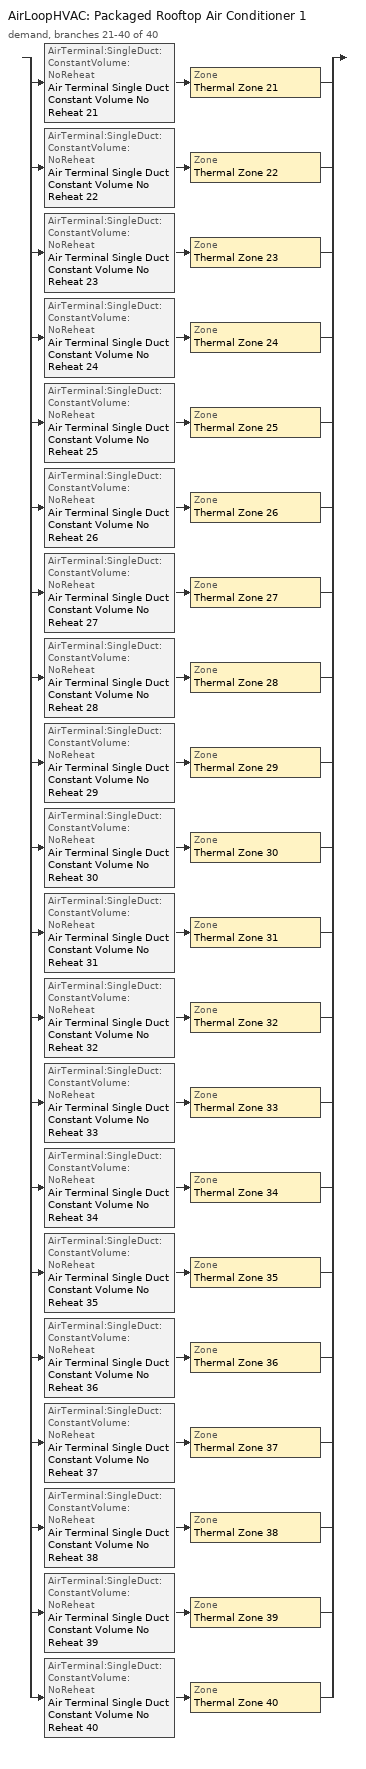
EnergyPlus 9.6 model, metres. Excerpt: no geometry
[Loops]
AirLoopHVAC 'Packaged Rooftop Air Conditioner 1'
 demand, branches 21-40 of 40: split
  | AirTerminal:SingleDuct:ConstantVolume:NoReheat 'Air Terminal Single Duct Constant Volume No Reheat 21' > Zone 'Thermal Zone 21'
  | AirTerminal:SingleDuct:ConstantVolume:NoReheat 'Air Terminal Single Duct Constant Volume No Reheat 22' > Zone 'Thermal Zone 22'
  | AirTerminal:SingleDuct:ConstantVolume:NoReheat 'Air Terminal Single Duct Constant Volume No Reheat 23' > Zone 'Thermal Zone 23'
  | AirTerminal:SingleDuct:ConstantVolume:NoReheat 'Air Terminal Single Duct Constant Volume No Reheat 24' > Zone 'Thermal Zone 24'
  | AirTerminal:SingleDuct:ConstantVolume:NoReheat 'Air Terminal Single Duct Constant Volume No Reheat 25' > Zone 'Thermal Zone 25'
  | AirTerminal:SingleDuct:ConstantVolume:NoReheat 'Air Terminal Single Duct Constant Volume No Reheat 26' > Zone 'Thermal Zone 26'
  | AirTerminal:SingleDuct:ConstantVolume:NoReheat 'Air Terminal Single Duct Constant Volume No Reheat 27' > Zone 'Thermal Zone 27'
  | AirTerminal:SingleDuct:ConstantVolume:NoReheat 'Air Terminal Single Duct Constant Volume No Reheat 28' > Zone 'Thermal Zone 28'
  | AirTerminal:SingleDuct:ConstantVolume:NoReheat 'Air Terminal Single Duct Constant Volume No Reheat 29' > Zone 'Thermal Zone 29'
  | AirTerminal:SingleDuct:ConstantVolume:NoReheat 'Air Terminal Single Duct Constant Volume No Reheat 30' > Zone 'Thermal Zone 30'
  | AirTerminal:SingleDuct:ConstantVolume:NoReheat 'Air Terminal Single Duct Constant Volume No Reheat 31' > Zone 'Thermal Zone 31'
  | AirTerminal:SingleDuct:ConstantVolume:NoReheat 'Air Terminal Single Duct Constant Volume No Reheat 32' > Zone 'Thermal Zone 32'
  | AirTerminal:SingleDuct:ConstantVolume:NoReheat 'Air Terminal Single Duct Constant Volume No Reheat 33' > Zone 'Thermal Zone 33'
  | AirTerminal:SingleDuct:ConstantVolume:NoReheat 'Air Terminal Single Duct Constant Volume No Reheat 34' > Zone 'Thermal Zone 34'
  | AirTerminal:SingleDuct:ConstantVolume:NoReheat 'Air Terminal Single Duct Constant Volume No Reheat 35' > Zone 'Thermal Zone 35'
  | AirTerminal:SingleDuct:ConstantVolume:NoReheat 'Air Terminal Single Duct Constant Volume No Reheat 36' > Zone 'Thermal Zone 36'
  | AirTerminal:SingleDuct:ConstantVolume:NoReheat 'Air Terminal Single Duct Constant Volume No Reheat 37' > Zone 'Thermal Zone 37'
  | AirTerminal:SingleDuct:ConstantVolume:NoReheat 'Air Terminal Single Duct Constant Volume No Reheat 38' > Zone 'Thermal Zone 38'
  | AirTerminal:SingleDuct:ConstantVolume:NoReheat 'Air Terminal Single Duct Constant Volume No Reheat 39' > Zone 'Thermal Zone 39'
  | AirTerminal:SingleDuct:ConstantVolume:NoReheat 'Air Terminal Single Duct Constant Volume No Reheat 40' > Zone 'Thermal Zone 40'
[ZoneControl:Thermostat] Temperature Difference Between Cutout And Setpoint deltaC=0
Name | Zone or ZoneList | Control Type Schedule | Control 1
Thermal Zone 21 Thermostat | Thermal Zone 21 | Thermal Zone 21 Thermostat Schedule | Thermostat Setpoint Dual Setpoint 21
Thermal Zone 22 Thermostat | Thermal Zone 22 | Thermal Zone 22 Thermostat Schedule | Thermostat Setpoint Dual Setpoint 22
Thermal Zone 23 Thermostat | Thermal Zone 23 | Thermal Zone 23 Thermostat Schedule | Thermostat Setpoint Dual Setpoint 23
Thermal Zone 24 Thermostat | Thermal Zone 24 | Thermal Zone 24 Thermostat Schedule | Thermostat Setpoint Dual Setpoint 24
Thermal Zone 25 Thermostat | Thermal Zone 25 | Thermal Zone 25 Thermostat Schedule | Thermostat Setpoint Dual Setpoint 25
Thermal Zone 26 Thermostat | Thermal Zone 26 | Thermal Zone 26 Thermostat Schedule | Thermostat Setpoint Dual Setpoint 26
Thermal Zone 27 Thermostat | Thermal Zone 27 | Thermal Zone 27 Thermostat Schedule | Thermostat Setpoint Dual Setpoint 27
Thermal Zone 28 Thermostat | Thermal Zone 28 | Thermal Zone 28 Thermostat Schedule | Thermostat Setpoint Dual Setpoint 28
Thermal Zone 29 Thermostat | Thermal Zone 29 | Thermal Zone 29 Thermostat Schedule | Thermostat Setpoint Dual Setpoint 29
Thermal Zone 30 Thermostat | Thermal Zone 30 | Thermal Zone 30 Thermostat Schedule | Thermostat Setpoint Dual Setpoint 30
Thermal Zone 31 Thermostat | Thermal Zone 31 | Thermal Zone 31 Thermostat Schedule | Thermostat Setpoint Dual Setpoint 31
Thermal Zone 32 Thermostat | Thermal Zone 32 | Thermal Zone 32 Thermostat Schedule | Thermostat Setpoint Dual Setpoint 32
Thermal Zone 33 Thermostat | Thermal Zone 33 | Thermal Zone 33 Thermostat Schedule | Thermostat Setpoint Dual Setpoint 33
Thermal Zone 34 Thermostat | Thermal Zone 34 | Thermal Zone 34 Thermostat Schedule | Thermostat Setpoint Dual Setpoint 34
Thermal Zone 35 Thermostat | Thermal Zone 35 | Thermal Zone 35 Thermostat Schedule | Thermostat Setpoint Dual Setpoint 35
Thermal Zone 36 Thermostat | Thermal Zone 36 | Thermal Zone 36 Thermostat Schedule | Thermostat Setpoint Dual Setpoint 36
Thermal Zone 37 Thermostat | Thermal Zone 37 | Thermal Zone 37 Thermostat Schedule | Thermostat Setpoint Dual Setpoint 37
Thermal Zone 38 Thermostat | Thermal Zone 38 | Thermal Zone 38 Thermostat Schedule | Thermostat Setpoint Dual Setpoint 38
Thermal Zone 39 Thermostat | Thermal Zone 39 | Thermal Zone 39 Thermostat Schedule | Thermostat Setpoint Dual Setpoint 39
Thermal Zone 40 Thermostat | Thermal Zone 40 | Thermal Zone 40 Thermostat Schedule | Thermostat Setpoint Dual Setpoint 40
[ThermostatSetpoint:DualSetpoint]
Name | Heating Setpoint Temperature Schedule | Cooling Setpoint Temperature Schedule
Thermostat Setpoint Dual Setpoint 21 | HtgSetp 21 | ClgSetp 21
Thermostat Setpoint Dual Setpoint 22 | HtgSetp 22 | ClgSetp 22
Thermostat Setpoint Dual Setpoint 23 | HtgSetp 23 | ClgSetp 23
Thermostat Setpoint Dual Setpoint 24 | HtgSetp 24 | ClgSetp 24
Thermostat Setpoint Dual Setpoint 25 | HtgSetp 25 | ClgSetp 25
Thermostat Setpoint Dual Setpoint 26 | HtgSetp 26 | ClgSetp 26
Thermostat Setpoint Dual Setpoint 27 | HtgSetp 27 | ClgSetp 27
Thermostat Setpoint Dual Setpoint 28 | HtgSetp 28 | ClgSetp 28
Thermostat Setpoint Dual Setpoint 29 | HtgSetp 29 | ClgSetp 29
Thermostat Setpoint Dual Setpoint 30 | HtgSetp 30 | ClgSetp 30
Thermostat Setpoint Dual Setpoint 31 | HtgSetp 31 | ClgSetp 31
Thermostat Setpoint Dual Setpoint 32 | HtgSetp 32 | ClgSetp 32
Thermostat Setpoint Dual Setpoint 33 | HtgSetp 33 | ClgSetp 33
Thermostat Setpoint Dual Setpoint 34 | HtgSetp 34 | ClgSetp 34
Thermostat Setpoint Dual Setpoint 35 | HtgSetp 35 | ClgSetp 35
Thermostat Setpoint Dual Setpoint 36 | HtgSetp 36 | ClgSetp 36
Thermostat Setpoint Dual Setpoint 37 | HtgSetp 37 | ClgSetp 37
Thermostat Setpoint Dual Setpoint 38 | HtgSetp 38 | ClgSetp 38
Thermostat Setpoint Dual Setpoint 39 | HtgSetp 39 | ClgSetp 39
Thermostat Setpoint Dual Setpoint 40 | HtgSetp 40 | ClgSetp 40
[AirTerminal:SingleDuct:ConstantVolume:NoReheat] Availability Schedule=Always On Discrete; Maximum Air Flow Rate m3/s=AutoSize
Air Terminal Single Duct Constant Volume No Reheat 21; Air Terminal Single Duct Constant Volume No Reheat 22; Air Terminal Single Duct Constant Volume No Reheat 23; Air Terminal Single Duct Constant Volume No Reheat 24; Air Terminal Single Duct Constant Volume No Reheat 25; Air Terminal Single Duct Constant Volume No Reheat 26; Air Terminal Single Duct Constant Volume No Reheat 27; Air Terminal Single Duct Constant Volume No Reheat 28; Air Terminal Single Duct Constant Volume No Reheat 29; Air Terminal Single Duct Constant Volume No Reheat 30; Air Terminal Single Duct Constant Volume No Reheat 31; Air Terminal Single Duct Constant Volume No Reheat 32; Air Terminal Single Duct Constant Volume No Reheat 33; Air Terminal Single Duct Constant Volume No Reheat 34; Air Terminal Single Duct Constant Volume No Reheat 35; Air Terminal Single Duct Constant Volume No Reheat 36; Air Terminal Single Duct Constant Volume No Reheat 37; Air Terminal Single Duct Constant Volume No Reheat 38; Air Terminal Single Duct Constant Volume No Reheat 39; Air Terminal Single Duct Constant Volume No Reheat 40
[Zone equipment]
Thermal Zone 21: Air Terminal Single Duct Constant Volume No Reheat 21
Thermal Zone 22: Air Terminal Single Duct Constant Volume No Reheat 22
Thermal Zone 23: Air Terminal Single Duct Constant Volume No Reheat 23
Thermal Zone 24: Air Terminal Single Duct Constant Volume No Reheat 24
Thermal Zone 25: Air Terminal Single Duct Constant Volume No Reheat 25
Thermal Zone 26: Air Terminal Single Duct Constant Volume No Reheat 26
Thermal Zone 27: Air Terminal Single Duct Constant Volume No Reheat 27
Thermal Zone 28: Air Terminal Single Duct Constant Volume No Reheat 28
Thermal Zone 29: Air Terminal Single Duct Constant Volume No Reheat 29
Thermal Zone 30: Air Terminal Single Duct Constant Volume No Reheat 30
Thermal Zone 31: Air Terminal Single Duct Constant Volume No Reheat 31
Thermal Zone 32: Air Terminal Single Duct Constant Volume No Reheat 32
Thermal Zone 33: Air Terminal Single Duct Constant Volume No Reheat 33
Thermal Zone 34: Air Terminal Single Duct Constant Volume No Reheat 34
Thermal Zone 35: Air Terminal Single Duct Constant Volume No Reheat 35
Thermal Zone 36: Air Terminal Single Duct Constant Volume No Reheat 36
Thermal Zone 37: Air Terminal Single Duct Constant Volume No Reheat 37
Thermal Zone 38: Air Terminal Single Duct Constant Volume No Reheat 38
Thermal Zone 39: Air Terminal Single Duct Constant Volume No Reheat 39
Thermal Zone 40: Air Terminal Single Duct Constant Volume No Reheat 40
[Sizing:Zone] Zone Cooling Design Supply Air Temperature Input Method=SupplyAirTemperature; Zone Cooling Design Supply Air Temperature C=14; Zone Cooling Design Supply Air Temperature Difference deltaC=11.11; Zone Heating Design Supply Air Temperature Input Method=SupplyAirTemperature; Zone Heating Design Supply Air Temperature C=45; Zone Heating Design Supply Air Temperature Difference deltaC=11.11; Zone Cooling Design Supply Air Humidity Ratio kgWater/kgDryAir=0.0085; Zone Heating Design Supply Air Humidity Ratio kgWater/kgDryAir=0.008; Cooling Design Air Flow Method=DesignDay; Cooling Design Air Flow Rate m3/s=0; Cooling Minimum Air Flow per Zone Floor Area m3/s-m2=0.000762; Cooling Minimum Air Flow m3/s=0; Cooling Minimum Air Flow Fraction=0; Heating Design Air Flow Method=DesignDay; Heating Design Air Flow Rate m3/s=0; Heating Maximum Air Flow per Zone Floor Area m3/s-m2=0.002032; Heating Maximum Air Flow m3/s=0.141576; Heating Maximum Air Flow Fraction=0.3; Account for Dedicated Outdoor Air System=No
Name | Design Specification Outdoor Air Object
Thermal Zone 21 | Ventilation 21
Thermal Zone 22 | Ventilation 22
Thermal Zone 23 | Ventilation 23
Thermal Zone 24 | Ventilation 24
Thermal Zone 25 | Ventilation 25
Thermal Zone 26 | Ventilation 26
Thermal Zone 27 | Ventilation 27
Thermal Zone 28 | Ventilation 28
Thermal Zone 29 | Ventilation 29
Thermal Zone 30 | Ventilation 30
Thermal Zone 31 | Ventilation 31
Thermal Zone 32 | Ventilation 32
Thermal Zone 33 | Ventilation 33
Thermal Zone 34 | Ventilation 34
Thermal Zone 35 | Ventilation 35
Thermal Zone 36 | Ventilation 36
Thermal Zone 37 | Ventilation 37
Thermal Zone 38 | Ventilation 38
Thermal Zone 39 | Ventilation 39
Thermal Zone 40 | Ventilation 40
[DesignSpecification:OutdoorAir] Outdoor Air Method=Sum; Outdoor Air Flow per Person m3/s-person=0; Outdoor Air Flow per Zone Floor Area m3/s-m2=0; Outdoor Air Flow per Zone m3/s=0; Outdoor Air Flow Air Changes per Hour 1/hr=1.2
Ventilation 21; Ventilation 22; Ventilation 23; Ventilation 24; Ventilation 25; Ventilation 26; Ventilation 27; Ventilation 28; Ventilation 29; Ventilation 30; Ventilation 31; Ventilation 32; Ventilation 33; Ventilation 34; Ventilation 35; Ventilation 36; Ventilation 37; Ventilation 38; Ventilation 39; Ventilation 40
[Schedule:Day:Interval]
HtgSetp Summer Design Day 21; HtgSetp Summer Design Day 22; HtgSetp Summer Design Day 23; HtgSetp Summer Design Day 24; HtgSetp Summer Design Day 25; HtgSetp Summer Design Day 26; HtgSetp Summer Design Day 27; HtgSetp Summer Design Day 28; HtgSetp Summer Design Day 29; HtgSetp Summer Design Day 30; HtgSetp Summer Design Day 31; HtgSetp Summer Design Day 32; HtgSetp Summer Design Day 33; HtgSetp Summer Design Day 34; HtgSetp Summer Design Day 35; HtgSetp Summer Design Day 36; HtgSetp Summer Design Day 37; HtgSetp Summer Design Day 38; HtgSetp Summer Design Day 39; HtgSetp Summer Design Day 40: No, 24:00, 15.6
HtgSetp Winter Design Day 21; HtgSetp Winter Design Day 22; HtgSetp Winter Design Day 23; HtgSetp Winter Design Day 24; HtgSetp Winter Design Day 25; HtgSetp Winter Design Day 26; HtgSetp Winter Design Day 27; HtgSetp Winter Design Day 28; HtgSetp Winter Design Day 29; HtgSetp Winter Design Day 30; HtgSetp Winter Design Day 31; HtgSetp Winter Design Day 32; HtgSetp Winter Design Day 33; HtgSetp Winter Design Day 34; HtgSetp Winter Design Day 35; HtgSetp Winter Design Day 36; HtgSetp Winter Design Day 37; HtgSetp Winter Design Day 38; HtgSetp Winter Design Day 39; HtgSetp Winter Design Day 40: No, 24:00, 21
ClgSetp Summer Design Day 21; ClgSetp Summer Design Day 22; ClgSetp Summer Design Day 23; ClgSetp Summer Design Day 24; ClgSetp Summer Design Day 25; ClgSetp Summer Design Day 26; ClgSetp Summer Design Day 27; ClgSetp Summer Design Day 28; ClgSetp Summer Design Day 29; ClgSetp Summer Design Day 30; ClgSetp Summer Design Day 31; ClgSetp Summer Design Day 32; ClgSetp Summer Design Day 33; ClgSetp Summer Design Day 34; ClgSetp Summer Design Day 35; ClgSetp Summer Design Day 36; ClgSetp Summer Design Day 37; ClgSetp Summer Design Day 38; ClgSetp Summer Design Day 39; ClgSetp Summer Design Day 40: No, 06:00, 26.7, 22:00, 24, 24:00, 26.7
ClgSetp Winter Design Day 21; ClgSetp Winter Design Day 22; ClgSetp Winter Design Day 23; ClgSetp Winter Design Day 24; ClgSetp Winter Design Day 25; ClgSetp Winter Design Day 26; ClgSetp Winter Design Day 27; ClgSetp Winter Design Day 28; ClgSetp Winter Design Day 29; ClgSetp Winter Design Day 30; ClgSetp Winter Design Day 31; ClgSetp Winter Design Day 32; ClgSetp Winter Design Day 33; ClgSetp Winter Design Day 34; ClgSetp Winter Design Day 35; ClgSetp Winter Design Day 36; ClgSetp Winter Design Day 37; ClgSetp Winter Design Day 38; ClgSetp Winter Design Day 39; ClgSetp Winter Design Day 40: No, 24:00, 26.7
ClgSetp Default Schedule 21; ClgSetp Default Schedule 22; ClgSetp Default Schedule 23; ClgSetp Default Schedule 24; ClgSetp Default Schedule 25; ClgSetp Default Schedule 26; ClgSetp Default Schedule 27; ClgSetp Default Schedule 28; ClgSetp Default Schedule 29; ClgSetp Default Schedule 30; ClgSetp Default Schedule 31; ClgSetp Default Schedule 32; ClgSetp Default Schedule 33; ClgSetp Default Schedule 34; ClgSetp Default Schedule 35; ClgSetp Default Schedule 36; ClgSetp Default Schedule 37; ClgSetp Default Schedule 38; ClgSetp Default Schedule 39; ClgSetp Default Schedule 40: Temperature 37, No, 01:00, 27, 02:00, 27, 03:00, 27, 04:00, 27, 05:00, 27, 06:00, 27, 07:00, 27, 08:00, 27, 09:00, 27, 10:00, 27, 11:00, 27, 12:00, 27, 13:00, 27, 14:00, 27, 15:00, 27, 16:00, 27, 17:00, 27, 18:00, 27, 19:00, 27, 20:00, 27, 21:00, 27, 22:00, 27, 23:00, 27, 24:00, 27
HtgSetp Default Schedule 21; HtgSetp Default Schedule 22; HtgSetp Default Schedule 23; HtgSetp Default Schedule 24; HtgSetp Default Schedule 25; HtgSetp Default Schedule 26; HtgSetp Default Schedule 27; HtgSetp Default Schedule 28; HtgSetp Default Schedule 29; HtgSetp Default Schedule 30; HtgSetp Default Schedule 31; HtgSetp Default Schedule 32; HtgSetp Default Schedule 33; HtgSetp Default Schedule 34; HtgSetp Default Schedule 35; HtgSetp Default Schedule 36; HtgSetp Default Schedule 37; HtgSetp Default Schedule 38; HtgSetp Default Schedule 39; HtgSetp Default Schedule 40: Temperature 36, No, 01:00, 18, 02:00, 18, 03:00, 18, 04:00, 18, 05:00, 18, 06:00, 18, 07:00, 18, 08:00, 18, 09:00, 18, 10:00, 18, 11:00, 18, 12:00, 18, 13:00, 18, 14:00, 18, 15:00, 18, 16:00, 18, 17:00, 18, 18:00, 18, 19:00, 18, 20:00, 18, 21:00, 18, 22:00, 18, 23:00, 18, 24:00, 18
[Schedule:Week:Daily]
HtgSetp 21 Week Rule - Jan1-Dec31: HtgSetp Default Schedule 21, HtgSetp Default Schedule 21, HtgSetp Default Schedule 21, HtgSetp Default Schedule 21, HtgSetp Default Schedule 21, HtgSetp Default Schedule 21, HtgSetp Default Schedule 21, HtgSetp Default Schedule 21, HtgSetp Summer Design Day 21, HtgSetp Winter Design Day 21, HtgSetp Default Schedule 21, HtgSetp Default Schedule 21
ClgSetp 21 Week Rule - Jan1-Dec31: ClgSetp Default Schedule 21, ClgSetp Default Schedule 21, ClgSetp Default Schedule 21, ClgSetp Default Schedule 21, ClgSetp Default Schedule 21, ClgSetp Default Schedule 21, ClgSetp Default Schedule 21, ClgSetp Default Schedule 21, ClgSetp Summer Design Day 21, ClgSetp Winter Design Day 21, ClgSetp Default Schedule 21, ClgSetp Default Schedule 21
HtgSetp 22 Week Rule - Jan1-Dec31: HtgSetp Default Schedule 22, HtgSetp Default Schedule 22, HtgSetp Default Schedule 22, HtgSetp Default Schedule 22, HtgSetp Default Schedule 22, HtgSetp Default Schedule 22, HtgSetp Default Schedule 22, HtgSetp Default Schedule 22, HtgSetp Summer Design Day 22, HtgSetp Winter Design Day 22, HtgSetp Default Schedule 22, HtgSetp Default Schedule 22
ClgSetp 22 Week Rule - Jan1-Dec31: ClgSetp Default Schedule 22, ClgSetp Default Schedule 22, ClgSetp Default Schedule 22, ClgSetp Default Schedule 22, ClgSetp Default Schedule 22, ClgSetp Default Schedule 22, ClgSetp Default Schedule 22, ClgSetp Default Schedule 22, ClgSetp Summer Design Day 22, ClgSetp Winter Design Day 22, ClgSetp Default Schedule 22, ClgSetp Default Schedule 22
HtgSetp 23 Week Rule - Jan1-Dec31: HtgSetp Default Schedule 23, HtgSetp Default Schedule 23, HtgSetp Default Schedule 23, HtgSetp Default Schedule 23, HtgSetp Default Schedule 23, HtgSetp Default Schedule 23, HtgSetp Default Schedule 23, HtgSetp Default Schedule 23, HtgSetp Summer Design Day 23, HtgSetp Winter Design Day 23, HtgSetp Default Schedule 23, HtgSetp Default Schedule 23
ClgSetp 23 Week Rule - Jan1-Dec31: ClgSetp Default Schedule 23, ClgSetp Default Schedule 23, ClgSetp Default Schedule 23, ClgSetp Default Schedule 23, ClgSetp Default Schedule 23, ClgSetp Default Schedule 23, ClgSetp Default Schedule 23, ClgSetp Default Schedule 23, ClgSetp Summer Design Day 23, ClgSetp Winter Design Day 23, ClgSetp Default Schedule 23, ClgSetp Default Schedule 23
HtgSetp 24 Week Rule - Jan1-Dec31: HtgSetp Default Schedule 24, HtgSetp Default Schedule 24, HtgSetp Default Schedule 24, HtgSetp Default Schedule 24, HtgSetp Default Schedule 24, HtgSetp Default Schedule 24, HtgSetp Default Schedule 24, HtgSetp Default Schedule 24, HtgSetp Summer Design Day 24, HtgSetp Winter Design Day 24, HtgSetp Default Schedule 24, HtgSetp Default Schedule 24
ClgSetp 24 Week Rule - Jan1-Dec31: ClgSetp Default Schedule 24, ClgSetp Default Schedule 24, ClgSetp Default Schedule 24, ClgSetp Default Schedule 24, ClgSetp Default Schedule 24, ClgSetp Default Schedule 24, ClgSetp Default Schedule 24, ClgSetp Default Schedule 24, ClgSetp Summer Design Day 24, ClgSetp Winter Design Day 24, ClgSetp Default Schedule 24, ClgSetp Default Schedule 24
HtgSetp 25 Week Rule - Jan1-Dec31: HtgSetp Default Schedule 25, HtgSetp Default Schedule 25, HtgSetp Default Schedule 25, HtgSetp Default Schedule 25, HtgSetp Default Schedule 25, HtgSetp Default Schedule 25, HtgSetp Default Schedule 25, HtgSetp Default Schedule 25, HtgSetp Summer Design Day 25, HtgSetp Winter Design Day 25, HtgSetp Default Schedule 25, HtgSetp Default Schedule 25
ClgSetp 25 Week Rule - Jan1-Dec31: ClgSetp Default Schedule 25, ClgSetp Default Schedule 25, ClgSetp Default Schedule 25, ClgSetp Default Schedule 25, ClgSetp Default Schedule 25, ClgSetp Default Schedule 25, ClgSetp Default Schedule 25, ClgSetp Default Schedule 25, ClgSetp Summer Design Day 25, ClgSetp Winter Design Day 25, ClgSetp Default Schedule 25, ClgSetp Default Schedule 25
HtgSetp 26 Week Rule - Jan1-Dec31: HtgSetp Default Schedule 26, HtgSetp Default Schedule 26, HtgSetp Default Schedule 26, HtgSetp Default Schedule 26, HtgSetp Default Schedule 26, HtgSetp Default Schedule 26, HtgSetp Default Schedule 26, HtgSetp Default Schedule 26, HtgSetp Summer Design Day 26, HtgSetp Winter Design Day 26, HtgSetp Default Schedule 26, HtgSetp Default Schedule 26
ClgSetp 26 Week Rule - Jan1-Dec31: ClgSetp Default Schedule 26, ClgSetp Default Schedule 26, ClgSetp Default Schedule 26, ClgSetp Default Schedule 26, ClgSetp Default Schedule 26, ClgSetp Default Schedule 26, ClgSetp Default Schedule 26, ClgSetp Default Schedule 26, ClgSetp Summer Design Day 26, ClgSetp Winter Design Day 26, ClgSetp Default Schedule 26, ClgSetp Default Schedule 26
HtgSetp 27 Week Rule - Jan1-Dec31: HtgSetp Default Schedule 27, HtgSetp Default Schedule 27, HtgSetp Default Schedule 27, HtgSetp Default Schedule 27, HtgSetp Default Schedule 27, HtgSetp Default Schedule 27, HtgSetp Default Schedule 27, HtgSetp Default Schedule 27, HtgSetp Summer Design Day 27, HtgSetp Winter Design Day 27, HtgSetp Default Schedule 27, HtgSetp Default Schedule 27
ClgSetp 27 Week Rule - Jan1-Dec31: ClgSetp Default Schedule 27, ClgSetp Default Schedule 27, ClgSetp Default Schedule 27, ClgSetp Default Schedule 27, ClgSetp Default Schedule 27, ClgSetp Default Schedule 27, ClgSetp Default Schedule 27, ClgSetp Default Schedule 27, ClgSetp Summer Design Day 27, ClgSetp Winter Design Day 27, ClgSetp Default Schedule 27, ClgSetp Default Schedule 27
HtgSetp 28 Week Rule - Jan1-Dec31: HtgSetp Default Schedule 28, HtgSetp Default Schedule 28, HtgSetp Default Schedule 28, HtgSetp Default Schedule 28, HtgSetp Default Schedule 28, HtgSetp Default Schedule 28, HtgSetp Default Schedule 28, HtgSetp Default Schedule 28, HtgSetp Summer Design Day 28, HtgSetp Winter Design Day 28, HtgSetp Default Schedule 28, HtgSetp Default Schedule 28
ClgSetp 28 Week Rule - Jan1-Dec31: ClgSetp Default Schedule 28, ClgSetp Default Schedule 28, ClgSetp Default Schedule 28, ClgSetp Default Schedule 28, ClgSetp Default Schedule 28, ClgSetp Default Schedule 28, ClgSetp Default Schedule 28, ClgSetp Default Schedule 28, ClgSetp Summer Design Day 28, ClgSetp Winter Design Day 28, ClgSetp Default Schedule 28, ClgSetp Default Schedule 28
HtgSetp 29 Week Rule - Jan1-Dec31: HtgSetp Default Schedule 29, HtgSetp Default Schedule 29, HtgSetp Default Schedule 29, HtgSetp Default Schedule 29, HtgSetp Default Schedule 29, HtgSetp Default Schedule 29, HtgSetp Default Schedule 29, HtgSetp Default Schedule 29, HtgSetp Summer Design Day 29, HtgSetp Winter Design Day 29, HtgSetp Default Schedule 29, HtgSetp Default Schedule 29
ClgSetp 29 Week Rule - Jan1-Dec31: ClgSetp Default Schedule 29, ClgSetp Default Schedule 29, ClgSetp Default Schedule 29, ClgSetp Default Schedule 29, ClgSetp Default Schedule 29, ClgSetp Default Schedule 29, ClgSetp Default Schedule 29, ClgSetp Default Schedule 29, ClgSetp Summer Design Day 29, ClgSetp Winter Design Day 29, ClgSetp Default Schedule 29, ClgSetp Default Schedule 29
HtgSetp 30 Week Rule - Jan1-Dec31: HtgSetp Default Schedule 30, HtgSetp Default Schedule 30, HtgSetp Default Schedule 30, HtgSetp Default Schedule 30, HtgSetp Default Schedule 30, HtgSetp Default Schedule 30, HtgSetp Default Schedule 30, HtgSetp Default Schedule 30, HtgSetp Summer Design Day 30, HtgSetp Winter Design Day 30, HtgSetp Default Schedule 30, HtgSetp Default Schedule 30
ClgSetp 30 Week Rule - Jan1-Dec31: ClgSetp Default Schedule 30, ClgSetp Default Schedule 30, ClgSetp Default Schedule 30, ClgSetp Default Schedule 30, ClgSetp Default Schedule 30, ClgSetp Default Schedule 30, ClgSetp Default Schedule 30, ClgSetp Default Schedule 30, ClgSetp Summer Design Day 30, ClgSetp Winter Design Day 30, ClgSetp Default Schedule 30, ClgSetp Default Schedule 30
HtgSetp 31 Week Rule - Jan1-Dec31: HtgSetp Default Schedule 31, HtgSetp Default Schedule 31, HtgSetp Default Schedule 31, HtgSetp Default Schedule 31, HtgSetp Default Schedule 31, HtgSetp Default Schedule 31, HtgSetp Default Schedule 31, HtgSetp Default Schedule 31, HtgSetp Summer Design Day 31, HtgSetp Winter Design Day 31, HtgSetp Default Schedule 31, HtgSetp Default Schedule 31
ClgSetp 31 Week Rule - Jan1-Dec31: ClgSetp Default Schedule 31, ClgSetp Default Schedule 31, ClgSetp Default Schedule 31, ClgSetp Default Schedule 31, ClgSetp Default Schedule 31, ClgSetp Default Schedule 31, ClgSetp Default Schedule 31, ClgSetp Default Schedule 31, ClgSetp Summer Design Day 31, ClgSetp Winter Design Day 31, ClgSetp Default Schedule 31, ClgSetp Default Schedule 31
HtgSetp 32 Week Rule - Jan1-Dec31: HtgSetp Default Schedule 32, HtgSetp Default Schedule 32, HtgSetp Default Schedule 32, HtgSetp Default Schedule 32, HtgSetp Default Schedule 32, HtgSetp Default Schedule 32, HtgSetp Default Schedule 32, HtgSetp Default Schedule 32, HtgSetp Summer Design Day 32, HtgSetp Winter Design Day 32, HtgSetp Default Schedule 32, HtgSetp Default Schedule 32
ClgSetp 32 Week Rule - Jan1-Dec31: ClgSetp Default Schedule 32, ClgSetp Default Schedule 32, ClgSetp Default Schedule 32, ClgSetp Default Schedule 32, ClgSetp Default Schedule 32, ClgSetp Default Schedule 32, ClgSetp Default Schedule 32, ClgSetp Default Schedule 32, ClgSetp Summer Design Day 32, ClgSetp Winter Design Day 32, ClgSetp Default Schedule 32, ClgSetp Default Schedule 32
HtgSetp 33 Week Rule - Jan1-Dec31: HtgSetp Default Schedule 33, HtgSetp Default Schedule 33, HtgSetp Default Schedule 33, HtgSetp Default Schedule 33, HtgSetp Default Schedule 33, HtgSetp Default Schedule 33, HtgSetp Default Schedule 33, HtgSetp Default Schedule 33, HtgSetp Summer Design Day 33, HtgSetp Winter Design Day 33, HtgSetp Default Schedule 33, HtgSetp Default Schedule 33
ClgSetp 33 Week Rule - Jan1-Dec31: ClgSetp Default Schedule 33, ClgSetp Default Schedule 33, ClgSetp Default Schedule 33, ClgSetp Default Schedule 33, ClgSetp Default Schedule 33, ClgSetp Default Schedule 33, ClgSetp Default Schedule 33, ClgSetp Default Schedule 33, ClgSetp Summer Design Day 33, ClgSetp Winter Design Day 33, ClgSetp Default Schedule 33, ClgSetp Default Schedule 33
HtgSetp 34 Week Rule - Jan1-Dec31: HtgSetp Default Schedule 34, HtgSetp Default Schedule 34, HtgSetp Default Schedule 34, HtgSetp Default Schedule 34, HtgSetp Default Schedule 34, HtgSetp Default Schedule 34, HtgSetp Default Schedule 34, HtgSetp Default Schedule 34, HtgSetp Summer Design Day 34, HtgSetp Winter Design Day 34, HtgSetp Default Schedule 34, HtgSetp Default Schedule 34
ClgSetp 34 Week Rule - Jan1-Dec31: ClgSetp Default Schedule 34, ClgSetp Default Schedule 34, ClgSetp Default Schedule 34, ClgSetp Default Schedule 34, ClgSetp Default Schedule 34, ClgSetp Default Schedule 34, ClgSetp Default Schedule 34, ClgSetp Default Schedule 34, ClgSetp Summer Design Day 34, ClgSetp Winter Design Day 34, ClgSetp Default Schedule 34, ClgSetp Default Schedule 34
HtgSetp 35 Week Rule - Jan1-Dec31: HtgSetp Default Schedule 35, HtgSetp Default Schedule 35, HtgSetp Default Schedule 35, HtgSetp Default Schedule 35, HtgSetp Default Schedule 35, HtgSetp Default Schedule 35, HtgSetp Default Schedule 35, HtgSetp Default Schedule 35, HtgSetp Summer Design Day 35, HtgSetp Winter Design Day 35, HtgSetp Default Schedule 35, HtgSetp Default Schedule 35
ClgSetp 35 Week Rule - Jan1-Dec31: ClgSetp Default Schedule 35, ClgSetp Default Schedule 35, ClgSetp Default Schedule 35, ClgSetp Default Schedule 35, ClgSetp Default Schedule 35, ClgSetp Default Schedule 35, ClgSetp Default Schedule 35, ClgSetp Default Schedule 35, ClgSetp Summer Design Day 35, ClgSetp Winter Design Day 35, ClgSetp Default Schedule 35, ClgSetp Default Schedule 35
HtgSetp 36 Week Rule - Jan1-Dec31: HtgSetp Default Schedule 36, HtgSetp Default Schedule 36, HtgSetp Default Schedule 36, HtgSetp Default Schedule 36, HtgSetp Default Schedule 36, HtgSetp Default Schedule 36, HtgSetp Default Schedule 36, HtgSetp Default Schedule 36, HtgSetp Summer Design Day 36, HtgSetp Winter Design Day 36, HtgSetp Default Schedule 36, HtgSetp Default Schedule 36
ClgSetp 36 Week Rule - Jan1-Dec31: ClgSetp Default Schedule 36, ClgSetp Default Schedule 36, ClgSetp Default Schedule 36, ClgSetp Default Schedule 36, ClgSetp Default Schedule 36, ClgSetp Default Schedule 36, ClgSetp Default Schedule 36, ClgSetp Default Schedule 36, ClgSetp Summer Design Day 36, ClgSetp Winter Design Day 36, ClgSetp Default Schedule 36, ClgSetp Default Schedule 36
HtgSetp 37 Week Rule - Jan1-Dec31: HtgSetp Default Schedule 37, HtgSetp Default Schedule 37, HtgSetp Default Schedule 37, HtgSetp Default Schedule 37, HtgSetp Default Schedule 37, HtgSetp Default Schedule 37, HtgSetp Default Schedule 37, HtgSetp Default Schedule 37, HtgSetp Summer Design Day 37, HtgSetp Winter Design Day 37, HtgSetp Default Schedule 37, HtgSetp Default Schedule 37
ClgSetp 37 Week Rule - Jan1-Dec31: ClgSetp Default Schedule 37, ClgSetp Default Schedule 37, ClgSetp Default Schedule 37, ClgSetp Default Schedule 37, ClgSetp Default Schedule 37, ClgSetp Default Schedule 37, ClgSetp Default Schedule 37, ClgSetp Default Schedule 37, ClgSetp Summer Design Day 37, ClgSetp Winter Design Day 37, ClgSetp Default Schedule 37, ClgSetp Default Schedule 37
HtgSetp 38 Week Rule - Jan1-Dec31: HtgSetp Default Schedule 38, HtgSetp Default Schedule 38, HtgSetp Default Schedule 38, HtgSetp Default Schedule 38, HtgSetp Default Schedule 38, HtgSetp Default Schedule 38, HtgSetp Default Schedule 38, HtgSetp Default Schedule 38, HtgSetp Summer Design Day 38, HtgSetp Winter Design Day 38, HtgSetp Default Schedule 38, HtgSetp Default Schedule 38
ClgSetp 38 Week Rule - Jan1-Dec31: ClgSetp Default Schedule 38, ClgSetp Default Schedule 38, ClgSetp Default Schedule 38, ClgSetp Default Schedule 38, ClgSetp Default Schedule 38, ClgSetp Default Schedule 38, ClgSetp Default Schedule 38, ClgSetp Default Schedule 38, ClgSetp Summer Design Day 38, ClgSetp Winter Design Day 38, ClgSetp Default Schedule 38, ClgSetp Default Schedule 38
HtgSetp 39 Week Rule - Jan1-Dec31: HtgSetp Default Schedule 39, HtgSetp Default Schedule 39, HtgSetp Default Schedule 39, HtgSetp Default Schedule 39, HtgSetp Default Schedule 39, HtgSetp Default Schedule 39, HtgSetp Default Schedule 39, HtgSetp Default Schedule 39, HtgSetp Summer Design Day 39, HtgSetp Winter Design Day 39, HtgSetp Default Schedule 39, HtgSetp Default Schedule 39
ClgSetp 39 Week Rule - Jan1-Dec31: ClgSetp Default Schedule 39, ClgSetp Default Schedule 39, ClgSetp Default Schedule 39, ClgSetp Default Schedule 39, ClgSetp Default Schedule 39, ClgSetp Default Schedule 39, ClgSetp Default Schedule 39, ClgSetp Default Schedule 39, ClgSetp Summer Design Day 39, ClgSetp Winter Design Day 39, ClgSetp Default Schedule 39, ClgSetp Default Schedule 39
HtgSetp 40 Week Rule - Jan1-Dec31: HtgSetp Default Schedule 40, HtgSetp Default Schedule 40, HtgSetp Default Schedule 40, HtgSetp Default Schedule 40, HtgSetp Default Schedule 40, HtgSetp Default Schedule 40, HtgSetp Default Schedule 40, HtgSetp Default Schedule 40, HtgSetp Summer Design Day 40, HtgSetp Winter Design Day 40, HtgSetp Default Schedule 40, HtgSetp Default Schedule 40
ClgSetp 40 Week Rule - Jan1-Dec31: ClgSetp Default Schedule 40, ClgSetp Default Schedule 40, ClgSetp Default Schedule 40, ClgSetp Default Schedule 40, ClgSetp Default Schedule 40, ClgSetp Default Schedule 40, ClgSetp Default Schedule 40, ClgSetp Default Schedule 40, ClgSetp Summer Design Day 40, ClgSetp Winter Design Day 40, ClgSetp Default Schedule 40, ClgSetp Default Schedule 40
[Schedule:Year]
HtgSetp 21: HtgSetp 21 Week Rule - Jan1-Dec31, 1, 1, 12, 31
ClgSetp 21: ClgSetp 21 Week Rule - Jan1-Dec31, 1, 1, 12, 31
HtgSetp 22: HtgSetp 22 Week Rule - Jan1-Dec31, 1, 1, 12, 31
ClgSetp 22: ClgSetp 22 Week Rule - Jan1-Dec31, 1, 1, 12, 31
HtgSetp 23: HtgSetp 23 Week Rule - Jan1-Dec31, 1, 1, 12, 31
ClgSetp 23: ClgSetp 23 Week Rule - Jan1-Dec31, 1, 1, 12, 31
HtgSetp 24: HtgSetp 24 Week Rule - Jan1-Dec31, 1, 1, 12, 31
ClgSetp 24: ClgSetp 24 Week Rule - Jan1-Dec31, 1, 1, 12, 31
HtgSetp 25: HtgSetp 25 Week Rule - Jan1-Dec31, 1, 1, 12, 31
ClgSetp 25: ClgSetp 25 Week Rule - Jan1-Dec31, 1, 1, 12, 31
HtgSetp 26: HtgSetp 26 Week Rule - Jan1-Dec31, 1, 1, 12, 31
ClgSetp 26: ClgSetp 26 Week Rule - Jan1-Dec31, 1, 1, 12, 31
HtgSetp 27: HtgSetp 27 Week Rule - Jan1-Dec31, 1, 1, 12, 31
ClgSetp 27: ClgSetp 27 Week Rule - Jan1-Dec31, 1, 1, 12, 31
HtgSetp 28: HtgSetp 28 Week Rule - Jan1-Dec31, 1, 1, 12, 31
ClgSetp 28: ClgSetp 28 Week Rule - Jan1-Dec31, 1, 1, 12, 31
HtgSetp 29: HtgSetp 29 Week Rule - Jan1-Dec31, 1, 1, 12, 31
ClgSetp 29: ClgSetp 29 Week Rule - Jan1-Dec31, 1, 1, 12, 31
HtgSetp 30: HtgSetp 30 Week Rule - Jan1-Dec31, 1, 1, 12, 31
ClgSetp 30: ClgSetp 30 Week Rule - Jan1-Dec31, 1, 1, 12, 31
HtgSetp 31: HtgSetp 31 Week Rule - Jan1-Dec31, 1, 1, 12, 31
ClgSetp 31: ClgSetp 31 Week Rule - Jan1-Dec31, 1, 1, 12, 31
HtgSetp 32: HtgSetp 32 Week Rule - Jan1-Dec31, 1, 1, 12, 31
ClgSetp 32: ClgSetp 32 Week Rule - Jan1-Dec31, 1, 1, 12, 31
HtgSetp 33: HtgSetp 33 Week Rule - Jan1-Dec31, 1, 1, 12, 31
ClgSetp 33: ClgSetp 33 Week Rule - Jan1-Dec31, 1, 1, 12, 31
HtgSetp 34: HtgSetp 34 Week Rule - Jan1-Dec31, 1, 1, 12, 31
ClgSetp 34: ClgSetp 34 Week Rule - Jan1-Dec31, 1, 1, 12, 31
HtgSetp 35: HtgSetp 35 Week Rule - Jan1-Dec31, 1, 1, 12, 31
ClgSetp 35: ClgSetp 35 Week Rule - Jan1-Dec31, 1, 1, 12, 31
HtgSetp 36: HtgSetp 36 Week Rule - Jan1-Dec31, 1, 1, 12, 31
ClgSetp 36: ClgSetp 36 Week Rule - Jan1-Dec31, 1, 1, 12, 31
HtgSetp 37: HtgSetp 37 Week Rule - Jan1-Dec31, 1, 1, 12, 31
ClgSetp 37: ClgSetp 37 Week Rule - Jan1-Dec31, 1, 1, 12, 31
HtgSetp 38: HtgSetp 38 Week Rule - Jan1-Dec31, 1, 1, 12, 31
ClgSetp 38: ClgSetp 38 Week Rule - Jan1-Dec31, 1, 1, 12, 31
HtgSetp 39: HtgSetp 39 Week Rule - Jan1-Dec31, 1, 1, 12, 31
ClgSetp 39: ClgSetp 39 Week Rule - Jan1-Dec31, 1, 1, 12, 31
HtgSetp 40: HtgSetp 40 Week Rule - Jan1-Dec31, 1, 1, 12, 31
ClgSetp 40: ClgSetp 40 Week Rule - Jan1-Dec31, 1, 1, 12, 31
[Schedule:Compact]
Thermal Zone 21 Thermostat Schedule; Thermal Zone 22 Thermostat Schedule; Thermal Zone 23 Thermostat Schedule; Thermal Zone 24 Thermostat Schedule; Thermal Zone 25 Thermostat Schedule; Thermal Zone 26 Thermostat Schedule; Thermal Zone 27 Thermostat Schedule; Thermal Zone 28 Thermostat Schedule; Thermal Zone 29 Thermostat Schedule; Thermal Zone 30 Thermostat Schedule; Thermal Zone 31 Thermostat Schedule; Thermal Zone 32 Thermostat Schedule; Thermal Zone 33 Thermostat Schedule; Thermal Zone 34 Thermostat Schedule; Thermal Zone 35 Thermostat Schedule; Thermal Zone 36 Thermostat Schedule; Thermal Zone 37 Thermostat Schedule; Thermal Zone 38 Thermostat Schedule; Thermal Zone 39 Thermostat Schedule; Thermal Zone 40 Thermostat Schedule: Through: 12/31, For: AllDays, Until: 24:00, 4
[Schedule:Constant]
Always On Discrete: Hourly Value=1
